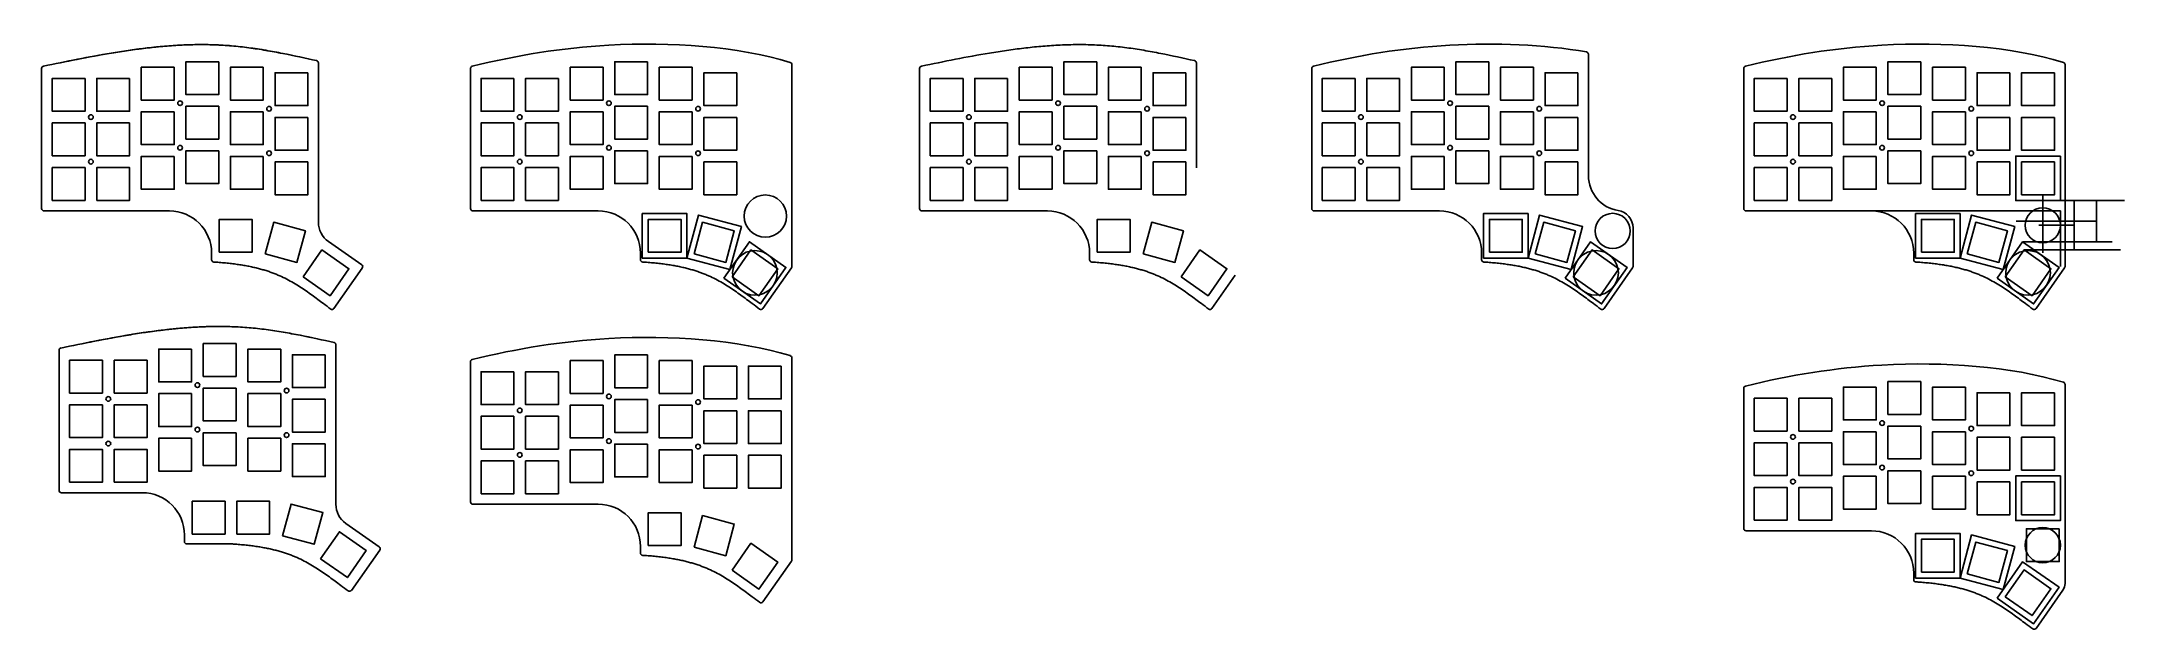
# Model space of a CAD drawing. Header units: millimetres. Extents: x -2 to 886, y -180 to 70.
import ezdxf

# ---------------------------------------------------------------- set-up
doc = ezdxf.new("R2010")
doc.units = ezdxf.units.MM

msp = doc.modelspace()

# ---------------------------------------------------------------- linework, layer by layer
for p, q in [((657.51, 13), (657.51, 64.79)), ((-2, -1), (-2, 58.74)), ((116, -6.87), (116, 61.12)), ((180.86, -1), (180.86, 58.74)), ((317.86, -6.87), (317.86, 60.38)), ((372.35, -1), (372.35, 58.74)), ((490.35, 16.32), (490.35, 61.12)), ((539.51, -1), (539.51, 58.74)), ((723.72, -1), (723.72, 58.74)), ((860.72, -25.68), (860.72, 60.38)), ((2.5, 16.5), (16.5, 16.5)), ((185.36, 16.5), (199.36, 16.5)), ((376.85, 16.5), (390.85, 16.5)), ((544.01, 16.5), (558.01, 16.5)), ((728.22, 16.5), (742.22, 16.5)), ((851.22, -19.82), (851.22, 4.88)), ((858.72, 2.38), (886, 2.38)), ((864.56, 2.38), (864.56, -18.65)), ((874.06, 2.38), (874.06, -15.16)), ((-1, -2), (52.47, -2)), ((181.86, -2), (235.33, -2)), ((317.86, -6.87), (317.86, -25.68)), ((373.35, -2), (426.81, -2)), ((540.51, -2), (593.98, -2)), ((724.72, -2), (778.18, -2)), ((778.18, -2), (858.72, -2)), ((874.06, -6.39), (839.89, -6.39)), ((864.56, -8.14), (849.48, -8.14)), ((858.72, -25.68), (858.72, -2)), ((120.26, -15.07), (134.47, -25.01)), ((676.51, -9.23), (676.51, -25.68)), ((842.64, -15.16), (880.74, -15.16)), ((70.47, -22.79), (70.47, -20)), ((134.71, -26.4), (122.62, -43.59)), ((253.33, -22.79), (253.33, -20)), ((317.68, -26.25), (305.48, -43.59)), ((444.81, -22.79), (444.81, -20)), ((611.98, -22.79), (611.98, -20)), ((676.33, -26.25), (664.14, -43.59)), ((796.18, -22.79), (796.18, -20)), ((843.25, -18.65), (884.35, -18.65)), ((860.54, -26.25), (848.34, -43.59)), ((506.95, -29.41), (496.97, -43.59)), ((5.43, -121.16), (5.43, -61.42)), ((123.43, -127.04), (123.43, -59.04)), ((180.86, -126.05), (180.86, -66.31)), ((317.86, -131.92), (317.86, -64.67)), ((723.72, -137.37), (723.72, -77.63)), ((860.72, -160.78), (860.72, -75.99)), ((9.93, -103.66), (23.93, -103.66)), ((185.36, -108.55), (199.36, -108.55)), ((6.43, -122.16), (40.89, -122.16)), ((728.22, -119.87), (742.22, -119.87)), ((181.86, -127.05), (235.33, -127.05)), ((317.86, -131.92), (317.86, -150.72)), ((58.89, -142.96), (58.89, -140.16)), ((127.69, -135.23), (141.9, -145.17)), ((724.72, -138.37), (778.18, -138.37)), ((78.83, -143.96), (59.89, -143.96)), ((142.14, -146.57), (130.05, -163.76)), ((253.33, -147.84), (253.33, -145.05)), ((317.68, -151.3), (305.48, -168.64)), ((796.18, -159.17), (796.18, -156.37)), ((859.81, -163.66), (848.34, -179.97))]:
    msp.add_line(p, q)
for points in [[(16.5, 54.5), (16.5, 40.5), (2.5, 40.5), (2.5, 54.5)], [(35.5, 54.5), (35.5, 40.5), (21.5, 40.5), (21.5, 54.5)], [(54.5, 59.25), (54.5, 45.25), (40.5, 45.25), (40.5, 59.25)], [(73.5, 61.62), (73.5, 47.63), (59.5, 47.63), (59.5, 61.62)], [(92.5, 59.25), (92.5, 45.25), (78.5, 45.25), (78.5, 59.25)], [(111.5, 56.88), (111.5, 42.88), (97.5, 42.88), (97.5, 56.88)], [(199.36, 54.5), (199.36, 40.5), (185.36, 40.5), (185.36, 54.5)], [(218.36, 54.5), (218.36, 40.5), (204.36, 40.5), (204.36, 54.5)], [(237.36, 59.25), (237.36, 45.25), (223.36, 45.25), (223.36, 59.25)], [(256.36, 61.62), (256.36, 47.63), (242.36, 47.63), (242.36, 61.62)], [(275.36, 59.25), (275.36, 45.25), (261.36, 45.25), (261.36, 59.25)], [(294.36, 56.88), (294.36, 42.88), (280.36, 42.88), (280.36, 56.88)], [(390.85, 54.5), (390.85, 40.5), (376.85, 40.5), (376.85, 54.5)], [(409.85, 54.5), (409.85, 40.5), (395.85, 40.5), (395.85, 54.5)], [(428.85, 59.25), (428.85, 45.25), (414.85, 45.25), (414.85, 59.25)], [(447.85, 61.62), (447.85, 47.63), (433.85, 47.63), (433.85, 61.62)], [(466.85, 59.25), (466.85, 45.25), (452.85, 45.25), (452.85, 59.25)], [(485.85, 56.88), (485.85, 42.88), (471.85, 42.88), (471.85, 56.88)], [(558.01, 54.5), (558.01, 40.5), (544.01, 40.5), (544.01, 54.5)], [(577.01, 54.5), (577.01, 40.5), (563.01, 40.5), (563.01, 54.5)], [(596.01, 59.25), (596.01, 45.25), (582.01, 45.25), (582.01, 59.25)], [(615.01, 61.62), (615.01, 47.63), (601.01, 47.63), (601.01, 61.62)], [(634.01, 59.25), (634.01, 45.25), (620.01, 45.25), (620.01, 59.25)], [(653.01, 56.88), (653.01, 42.88), (639.01, 42.88), (639.01, 56.88)], [(742.22, 54.5), (742.22, 40.5), (728.22, 40.5), (728.22, 54.5)], [(761.22, 54.5), (761.22, 40.5), (747.22, 40.5), (747.22, 54.5)], [(780.22, 59.25), (780.22, 45.25), (766.22, 45.25), (766.22, 59.25)], [(799.22, 61.62), (799.22, 47.63), (785.22, 47.63), (785.22, 61.62)], [(818.22, 59.25), (818.22, 45.25), (804.22, 45.25), (804.22, 59.25)], [(837.22, 56.88), (837.22, 42.88), (823.22, 42.88), (823.22, 56.88)], [(856.22, 56.88), (856.22, 42.88), (842.22, 42.88), (842.22, 56.88)], [(54.5, 40.25), (54.5, 26.25), (40.5, 26.25), (40.5, 40.25)], [(73.5, 42.62), (73.5, 28.63), (59.5, 28.63), (59.5, 42.62)], [(92.5, 40.25), (92.5, 26.25), (78.5, 26.25), (78.5, 40.25)], [(111.5, 37.88), (111.5, 23.88), (97.5, 23.88), (97.5, 37.88)], [(237.36, 40.25), (237.36, 26.25), (223.36, 26.25), (223.36, 40.25)], [(256.36, 42.62), (256.36, 28.63), (242.36, 28.63), (242.36, 42.62)], [(275.36, 40.25), (275.36, 26.25), (261.36, 26.25), (261.36, 40.25)], [(294.36, 37.88), (294.36, 23.88), (280.36, 23.88), (280.36, 37.88)], [(428.85, 40.25), (428.85, 26.25), (414.85, 26.25), (414.85, 40.25)], [(447.85, 42.62), (447.85, 28.63), (433.85, 28.63), (433.85, 42.62)], [(466.85, 40.25), (466.85, 26.25), (452.85, 26.25), (452.85, 40.25)], [(485.85, 37.88), (485.85, 23.88), (471.85, 23.88), (471.85, 37.88)], [(596.01, 40.25), (596.01, 26.25), (582.01, 26.25), (582.01, 40.25)], [(615.01, 42.62), (615.01, 28.63), (601.01, 28.63), (601.01, 42.62)], [(634.01, 40.25), (634.01, 26.25), (620.01, 26.25), (620.01, 40.25)], [(653.01, 37.88), (653.01, 23.88), (639.01, 23.88), (639.01, 37.88)], [(780.22, 40.25), (780.22, 26.25), (766.22, 26.25), (766.22, 40.25)], [(799.22, 42.62), (799.22, 28.63), (785.22, 28.63), (785.22, 42.62)], [(818.22, 40.25), (818.22, 26.25), (804.22, 26.25), (804.22, 40.25)], [(837.22, 37.88), (837.22, 23.88), (823.22, 23.88), (823.22, 37.88)], [(856.22, 37.88), (856.22, 23.88), (842.22, 23.88), (842.22, 37.88)], [(16.5, 35.5), (16.5, 21.5), (2.5, 21.5), (2.5, 35.5)], [(35.5, 35.5), (35.5, 21.5), (21.5, 21.5), (21.5, 35.5)], [(199.36, 35.5), (199.36, 21.5), (185.36, 21.5), (185.36, 35.5)], [(218.36, 35.5), (218.36, 21.5), (204.36, 21.5), (204.36, 35.5)], [(390.85, 35.5), (390.85, 21.5), (376.85, 21.5), (376.85, 35.5)], [(409.85, 35.5), (409.85, 21.5), (395.85, 21.5), (395.85, 35.5)], [(558.01, 35.5), (558.01, 21.5), (544.01, 21.5), (544.01, 35.5)], [(577.01, 35.5), (577.01, 21.5), (563.01, 21.5), (563.01, 35.5)], [(742.22, 35.5), (742.22, 21.5), (728.22, 21.5), (728.22, 35.5)], [(761.22, 35.5), (761.22, 21.5), (747.22, 21.5), (747.22, 35.5)], [(54.5, 21.25), (54.5, 7.25), (40.5, 7.25), (40.5, 21.25)], [(73.5, 23.63), (73.5, 9.63), (59.5, 9.63), (59.5, 23.63)], [(92.5, 21.25), (92.5, 7.25), (78.5, 7.25), (78.5, 21.25)], [(111.5, 18.88), (111.5, 4.88), (97.5, 4.88), (97.5, 18.88)], [(237.36, 21.25), (237.36, 7.25), (223.36, 7.25), (223.36, 21.25)], [(256.36, 23.63), (256.36, 9.63), (242.36, 9.63), (242.36, 23.63)], [(275.36, 21.25), (275.36, 7.25), (261.36, 7.25), (261.36, 21.25)], [(294.36, 18.88), (294.36, 4.88), (280.36, 4.88), (280.36, 18.88)], [(428.85, 21.25), (428.85, 7.25), (414.85, 7.25), (414.85, 21.25)], [(447.85, 23.63), (447.85, 9.63), (433.85, 9.63), (433.85, 23.63)], [(466.85, 21.25), (466.85, 7.25), (452.85, 7.25), (452.85, 21.25)], [(485.85, 18.88), (485.85, 4.88), (471.85, 4.88), (471.85, 18.88)], [(596.01, 21.25), (596.01, 7.25), (582.01, 7.25), (582.01, 21.25)], [(615.01, 23.63), (615.01, 9.63), (601.01, 9.63), (601.01, 23.63)], [(634.01, 21.25), (634.01, 7.25), (620.01, 7.25), (620.01, 21.25)], [(653.01, 18.88), (653.01, 4.88), (639.01, 4.88), (639.01, 18.88)], [(780.22, 21.25), (780.22, 7.25), (766.22, 7.25), (766.22, 21.25)], [(799.22, 23.63), (799.22, 9.63), (785.22, 9.63), (785.22, 23.63)], [(818.22, 21.25), (818.22, 7.25), (804.22, 7.25), (804.22, 21.25)], [(837.22, 18.88), (837.22, 4.88), (823.22, 4.88), (823.22, 18.88)], [(858.72, 21.38), (858.72, 2.38), (839.72, 2.38), (839.72, 21.38)], [(856.22, 18.88), (856.22, 4.88), (842.22, 4.88), (842.22, 18.88)], [(2.5, 2.5), (2.5, 16.5), (16.5, 16.5), (16.5, 2.5)], [(21.5, 2.5), (21.5, 16.5), (35.5, 16.5), (35.5, 2.5)], [(185.36, 2.5), (185.36, 16.5), (199.36, 16.5), (199.36, 2.5)], [(204.36, 2.5), (204.36, 16.5), (218.36, 16.5), (218.36, 2.5)], [(376.85, 2.5), (376.85, 16.5), (390.85, 16.5), (390.85, 2.5)], [(395.85, 2.5), (395.85, 16.5), (409.85, 16.5), (409.85, 2.5)], [(544.01, 2.5), (544.01, 16.5), (558.01, 16.5), (558.01, 2.5)], [(563.01, 2.5), (563.01, 16.5), (577.01, 16.5), (577.01, 2.5)], [(728.22, 2.5), (728.22, 16.5), (742.22, 16.5), (742.22, 2.5)], [(747.22, 2.5), (747.22, 16.5), (761.22, 16.5), (761.22, 2.5)], [(73.75, -19.62), (73.75, -5.62), (87.75, -5.62), (87.75, -19.62)], [(93.31, -20.36), (96.94, -6.83), (110.46, -10.46), (106.83, -23.98)], [(254.11, -22.13), (254.11, -3.12), (273.11, -3.12), (273.11, -22.13)], [(256.61, -19.62), (256.61, -5.62), (270.61, -5.62), (270.61, -19.62)], [(273.11, -22.13), (278.03, -3.77), (296.38, -8.69), (291.46, -27.04)], [(276.17, -20.36), (279.8, -6.83), (293.32, -10.46), (289.69, -23.98)], [(448.1, -19.62), (448.1, -5.62), (462.1, -5.62), (462.1, -19.62)], [(467.66, -20.36), (471.28, -6.83), (484.8, -10.46), (481.18, -23.98)], [(612.76, -22.13), (612.76, -3.12), (631.76, -3.12), (631.76, -22.13)], [(615.26, -19.62), (615.26, -5.62), (629.26, -5.62), (629.26, -19.62)], [(631.76, -22.13), (636.68, -3.77), (655.03, -8.69), (650.12, -27.04)], [(634.83, -20.36), (638.45, -6.83), (651.97, -10.46), (648.35, -23.98)], [(796.97, -22.13), (796.97, -3.12), (815.97, -3.12), (815.97, -22.13)], [(799.47, -19.62), (799.47, -5.62), (813.47, -5.62), (813.47, -19.62)], [(815.97, -22.13), (820.89, -3.77), (839.24, -8.69), (834.32, -27.04)], [(819.03, -20.36), (822.65, -6.83), (836.18, -10.46), (832.55, -23.98)], [(288.88, -30.73), (299.78, -15.16), (315.34, -26.06), (304.45, -41.63)], [(647.54, -30.73), (658.43, -15.16), (674, -26.06), (663.1, -41.63)], [(831.74, -30.73), (842.64, -15.16), (858.2, -26.06), (847.3, -41.63)], [(109.5, -30.11), (117.53, -18.65), (129, -26.68), (120.97, -38.14)], [(292.36, -30.11), (300.39, -18.65), (311.86, -26.68), (303.83, -38.14)], [(483.85, -30.11), (491.88, -18.65), (503.35, -26.68), (495.32, -38.14)], [(651.02, -30.11), (659.05, -18.65), (670.52, -26.68), (662.49, -38.14)], [(835.22, -30.11), (843.25, -18.65), (854.72, -26.68), (846.69, -38.14)], [(61.93, -60.91), (61.93, -74.91), (47.93, -74.91), (47.93, -60.91)], [(80.93, -58.54), (80.93, -72.54), (66.93, -72.54), (66.93, -58.54)], [(99.93, -60.91), (99.93, -74.91), (85.93, -74.91), (85.93, -60.91)], [(23.93, -65.66), (23.93, -79.66), (9.93, -79.66), (9.93, -65.66)], [(42.93, -65.66), (42.93, -79.66), (28.93, -79.66), (28.93, -65.66)], [(118.93, -63.29), (118.93, -77.29), (104.93, -77.29), (104.93, -63.29)], [(199.36, -70.55), (199.36, -84.55), (185.36, -84.55), (185.36, -70.55)], [(218.36, -70.55), (218.36, -84.55), (204.36, -84.55), (204.36, -70.55)], [(237.36, -65.8), (237.36, -79.8), (223.36, -79.8), (223.36, -65.8)], [(256.36, -63.42), (256.36, -77.42), (242.36, -77.42), (242.36, -63.42)], [(275.36, -65.8), (275.36, -79.8), (261.36, -79.8), (261.36, -65.8)], [(294.36, -68.17), (294.36, -82.17), (280.36, -82.17), (280.36, -68.17)], [(313.36, -68.17), (313.36, -82.17), (299.36, -82.17), (299.36, -68.17)], [(61.93, -79.91), (61.93, -93.91), (47.93, -93.91), (47.93, -79.91)], [(80.93, -77.54), (80.93, -91.54), (66.93, -91.54), (66.93, -77.54)], [(99.93, -79.91), (99.93, -93.91), (85.93, -93.91), (85.93, -79.91)], [(780.22, -77.12), (780.22, -91.12), (766.22, -91.12), (766.22, -77.12)], [(799.22, -74.75), (799.22, -88.75), (785.22, -88.75), (785.22, -74.75)], [(818.22, -77.12), (818.22, -91.12), (804.22, -91.12), (804.22, -77.12)], [(837.22, -79.5), (837.22, -93.5), (823.22, -93.5), (823.22, -79.5)], [(856.22, -79.5), (856.22, -93.5), (842.22, -93.5), (842.22, -79.5)], [(23.93, -84.66), (23.93, -98.66), (9.93, -98.66), (9.93, -84.66)], [(42.93, -84.66), (42.93, -98.66), (28.93, -98.66), (28.93, -84.66)], [(118.93, -82.29), (118.93, -96.29), (104.93, -96.29), (104.93, -82.29)], [(237.36, -84.8), (237.36, -98.8), (223.36, -98.8), (223.36, -84.8)], [(256.36, -82.42), (256.36, -96.42), (242.36, -96.42), (242.36, -82.42)], [(275.36, -84.8), (275.36, -98.8), (261.36, -98.8), (261.36, -84.8)], [(294.36, -87.17), (294.36, -101.17), (280.36, -101.17), (280.36, -87.17)], [(313.36, -87.17), (313.36, -101.17), (299.36, -101.17), (299.36, -87.17)], [(742.22, -81.87), (742.22, -95.87), (728.22, -95.87), (728.22, -81.87)], [(761.22, -81.87), (761.22, -95.87), (747.22, -95.87), (747.22, -81.87)], [(80.93, -96.54), (80.93, -110.54), (66.93, -110.54), (66.93, -96.54)], [(199.36, -89.55), (199.36, -103.55), (185.36, -103.55), (185.36, -89.55)], [(218.36, -89.55), (218.36, -103.55), (204.36, -103.55), (204.36, -89.55)], [(780.22, -96.12), (780.22, -110.12), (766.22, -110.12), (766.22, -96.12)], [(799.22, -93.75), (799.22, -107.75), (785.22, -107.75), (785.22, -93.75)], [(818.22, -96.12), (818.22, -110.12), (804.22, -110.12), (804.22, -96.12)], [(9.93, -117.66), (9.93, -103.66), (23.93, -103.66), (23.93, -117.66)], [(28.93, -117.66), (28.93, -103.66), (42.93, -103.66), (42.93, -117.66)], [(61.93, -98.91), (61.93, -112.91), (47.93, -112.91), (47.93, -98.91)], [(99.93, -98.91), (99.93, -112.91), (85.93, -112.91), (85.93, -98.91)], [(118.93, -101.29), (118.93, -115.29), (104.93, -115.29), (104.93, -101.29)], [(237.36, -103.8), (237.36, -117.8), (223.36, -117.8), (223.36, -103.8)], [(256.36, -101.42), (256.36, -115.42), (242.36, -115.42), (242.36, -101.42)], [(275.36, -103.8), (275.36, -117.8), (261.36, -117.8), (261.36, -103.8)], [(294.36, -106.17), (294.36, -120.17), (280.36, -120.17), (280.36, -106.17)], [(313.36, -106.17), (313.36, -120.17), (299.36, -120.17), (299.36, -106.17)], [(742.22, -100.87), (742.22, -114.87), (728.22, -114.87), (728.22, -100.87)], [(761.22, -100.87), (761.22, -114.87), (747.22, -114.87), (747.22, -100.87)], [(837.22, -98.5), (837.22, -112.5), (823.22, -112.5), (823.22, -98.5)], [(856.22, -98.5), (856.22, -112.5), (842.22, -112.5), (842.22, -98.5)], [(185.36, -122.55), (185.36, -108.55), (199.36, -108.55), (199.36, -122.55)], [(204.36, -122.55), (204.36, -108.55), (218.36, -108.55), (218.36, -122.55)], [(780.22, -115.12), (780.22, -129.12), (766.22, -129.12), (766.22, -115.12)], [(799.22, -112.75), (799.22, -126.75), (785.22, -126.75), (785.22, -112.75)], [(818.22, -115.12), (818.22, -129.12), (804.22, -129.12), (804.22, -115.12)], [(858.72, -115), (858.72, -134), (839.72, -134), (839.72, -115)], [(728.22, -133.87), (728.22, -119.87), (742.22, -119.87), (742.22, -133.87)], [(747.22, -133.87), (747.22, -119.87), (761.22, -119.87), (761.22, -133.87)], [(837.22, -117.5), (837.22, -131.5), (823.22, -131.5), (823.22, -117.5)], [(856.22, -117.5), (856.22, -131.5), (842.22, -131.5), (842.22, -117.5)], [(62.18, -139.79), (62.18, -125.79), (76.18, -125.79), (76.18, -139.79)], [(81.18, -139.79), (81.18, -125.79), (95.18, -125.79), (95.18, -139.79)], [(100.74, -140.52), (104.36, -127), (117.89, -130.62), (114.26, -144.14)], [(256.61, -144.67), (256.61, -130.67), (270.61, -130.67), (270.61, -144.67)], [(276.17, -145.4), (279.8, -131.88), (293.32, -135.51), (289.69, -149.03)], [(116.93, -150.28), (124.96, -138.81), (136.43, -146.84), (128.4, -158.31)], [(796.97, -158.5), (796.97, -139.5), (815.97, -139.5), (815.97, -158.5)], [(799.47, -156), (799.47, -142), (813.47, -142), (813.47, -156)], [(815.97, -158.5), (820.89, -140.15), (839.24, -145.06), (834.32, -163.42)], [(858.22, -137.51), (858.22, -151.51), (844.22, -151.51), (844.22, -137.51)], [(292.36, -155.16), (300.39, -143.69), (311.86, -151.72), (303.83, -163.19)], [(819.03, -156.73), (822.65, -143.21), (836.18, -146.83), (832.55, -160.35)], [(831.74, -167.1), (842.64, -151.54), (858.2, -162.44), (847.3, -178)], [(835.22, -166.49), (843.25, -155.02), (854.72, -163.05), (846.69, -174.52)]]:
    msp.add_lwpolyline(points, close=True)
for centre, radius in [((57, 43.94), 1), ((239.86, 43.94), 1), ((431.35, 43.94), 1), ((598.51, 43.94), 1), ((782.72, 43.94), 1), ((19, 38), 1), ((95, 41.56), 1), ((201.86, 38), 1), ((277.86, 41.56), 1), ((393.35, 38), 1), ((469.35, 41.56), 1), ((560.51, 38), 1), ((636.51, 41.56), 1), ((744.72, 38), 1), ((820.72, 41.56), 1), ((19, 19), 1), ((57, 24.94), 1), ((95, 22.56), 1), ((201.86, 19), 1), ((239.86, 24.94), 1), ((277.86, 22.56), 1), ((393.35, 19), 1), ((431.35, 24.94), 1), ((469.35, 22.56), 1), ((560.51, 19), 1), ((598.51, 24.94), 1), ((636.51, 22.56), 1), ((744.72, 19), 1), ((782.72, 24.94), 1), ((820.72, 22.56), 1), ((306.55, -4.22), 9.01), ((667.86, -10.52), 7.5), ((851.22, -8.14), 7.5), ((302.11, -28.4), 9.5), ((660.77, -28.4), 9.5), ((844.97, -28.4), 9.5), ((64.43, -76.23), 1), ((102.43, -78.6), 1), ((26.43, -82.16), 1), ((201.86, -87.05), 1), ((239.86, -81.11), 1), ((277.86, -83.49), 1), ((64.43, -95.23), 1), ((102.43, -97.6), 1), ((744.72, -98.37), 1), ((782.72, -92.44), 1), ((820.72, -94.81), 1), ((26.43, -101.16), 1), ((201.86, -106.05), 1), ((239.86, -100.11), 1), ((277.86, -102.49), 1), ((782.72, -111.44), 1), ((820.72, -113.81), 1), ((744.72, -117.37), 1), ((851.22, -144.51), 7.5)]:
    msp.add_circle(centre, radius)
for centre, radius, start, end in [((656.51, 64.79), 1, 0, 80.16748), ((-1.01, 58.75), 0.989, 101.4165, 180.22609), ((115.01, 61.12), 0.991, 359.8222, 77.78644), ((181.86, 58.74), 1, 103.76817, 180), ((316.86, 60.38), 1, 0, 73.24845), ((373.33, 58.75), 0.989, 101.4165, 180.22609), ((489.35, 61.12), 0.991, 359.8222, 77.78644), ((540.51, 58.74), 1, 103.76817, 180), ((724.72, 58.74), 1, 103.76817, 180), ((859.72, 60.38), 1, 0, 73.24845), ((672.51, 13), 15, 180, 261.05098), ((-1, -1), 1, 180, 270), ((52.47, -20), 18, 0, 90), ((126, -6.87), 10, 180, 235), ((181.86, -1), 1, 180, 270), ((235.33, -20), 18, 0, 90), ((373.35, -1), 1, 180, 270), ((426.81, -20), 18, 0, 90), ((540.51, -1), 1, 180, 270), ((593.98, -20), 18, 0, 90), ((669.01, -9.23), 7.5, 0, 81.05098), ((724.72, -1), 1, 180, 270), ((778.18, -20), 18, 0, 90), ((71.47, -22.8), 1, 179.94835, 266.62869), ((133.89, -25.83), 1, 324.88619, 55), ((254.32, -22.8), 1, 179.94835, 266.62869), ((316.86, -25.68), 1, 324.88619, 0), ((445.81, -22.8), 1, 179.94835, 266.62869), ((612.98, -22.8), 1, 179.94835, 266.62869), ((675.51, -25.68), 1, 324.88619, 0), ((797.18, -22.8), 1, 179.94835, 266.62869), ((859.72, -25.68), 1, 324.88619, 0), ((121.82, -43.04), 0.975, 233.4429, 325.49041), ((304.68, -43.04), 0.975, 233.4429, 325.49041), ((496.17, -43.04), 0.975, 233.4429, 325.49041), ((663.34, -43.04), 0.975, 233.4429, 325.49041), ((847.54, -43.04), 0.975, 233.4429, 325.49041), ((6.42, -61.41), 0.989, 101.4165, 180.22609), ((122.44, -59.04), 0.991, 359.8222, 77.78644), ((181.86, -66.31), 1, 103.76817, 180), ((316.86, -64.67), 1, 0, 73.24845), ((724.72, -77.63), 1, 103.76817, 180), ((859.72, -75.99), 1, 0, 73.24845), ((6.43, -121.16), 1, 180, 270), ((40.89, -140.16), 18, 0, 90), ((133.43, -127.04), 10, 180, 235), ((181.86, -126.05), 1, 180, 270), ((235.33, -145.05), 18, 0, 90), ((724.72, -137.37), 1, 180, 270), ((778.18, -156.37), 18, 0, 90), ((59.89, -142.96), 1, 180, 270), ((141.32, -145.99), 1, 324.88619, 55), ((254.32, -147.84), 1, 179.94835, 266.62869), ((316.86, -150.72), 1, 324.88619, 0), ((797.18, -159.17), 1, 179.94835, 266.62869), ((129.25, -163.2), 0.975, 233.4429, 325.49041), ((304.68, -168.09), 0.975, 233.4429, 325.49041), ((855.72, -160.78), 5, 324.88619, 0), ((847.54, -179.41), 0.975, 233.4429, 325.49041)]:
    msp.add_arc(centre, radius, start, end)
at = {"start_tangent": (0.979437, 0.20175), "end_tangent": (0.976725, -0.214496)}
for points in [[(-1.21, 59.72), (13.28, 62.65), (27.8, 65.29), (35.08, 66.43), (42.37, 67.39), (49.69, 68.15), (57.01, 68.66), (64.35, 68.9), (71.68, 68.81), (78.99, 68.38), (86.27, 67.57), (93.53, 66.47), (100.77, 65.14), (115.22, 62.09)], [(-1.21, 59.72), (13.14, 62.62), (27.57, 65.25), (34.83, 66.39), (42.12, 67.36), (49.45, 68.13), (56.81, 68.65), (64.19, 68.9), (71.59, 68.82), (78.99, 68.38), (86.34, 67.56), (93.64, 66.45), (100.88, 65.12), (115.22, 62.09)], [(-1.21, 59.72), (13.14, 62.62), (27.57, 65.25), (34.83, 66.39), (42.12, 67.36), (49.45, 68.13), (56.81, 68.65), (64.19, 68.9), (71.59, 68.82), (78.99, 68.38), (86.34, 67.56), (93.64, 66.45), (100.88, 65.12), (115.22, 62.09)], [(373.14, 59.72), (387.63, 62.65), (402.14, 65.29), (409.42, 66.43), (416.72, 67.39), (424.03, 68.15), (431.36, 68.66), (438.69, 68.9), (446.02, 68.81), (453.33, 68.38), (460.62, 67.57), (467.88, 66.47), (475.12, 65.14), (489.56, 62.09)], [(6.22, -60.45), (20.71, -57.52), (35.23, -54.87), (42.51, -53.74), (49.8, -52.77), (57.12, -52.01), (64.44, -51.5), (71.78, -51.26), (79.11, -51.35), (86.42, -51.79), (93.7, -52.59), (100.96, -53.69), (108.2, -55.02), (122.65, -58.07)], [(6.22, -60.45), (20.57, -57.55), (35, -54.91), (42.26, -53.77), (49.55, -52.8), (56.88, -52.03), (64.24, -51.51), (71.62, -51.27), (79.02, -51.35), (86.42, -51.79), (93.77, -52.6), (101.07, -53.71), (108.3, -55.04), (122.65, -58.07)], [(6.22, -60.45), (20.57, -57.55), (35, -54.91), (42.26, -53.77), (49.55, -52.8), (56.88, -52.03), (64.24, -51.51), (71.62, -51.27), (79.02, -51.35), (86.42, -51.79), (93.77, -52.6), (101.07, -53.71), (108.3, -55.04), (122.65, -58.07)]]:
    msp.add_spline(points, degree=3, dxfattribs=at)
for points, knots in [([(181.62, 59.71), (200.57, 64.35), (244.9, 71.7), (294.53, 68.14), (317.15, 61.34)], [46.027962, 46.027962, 46.027962, 46.027962, 104.878515, 182.496729, 182.496729, 182.496729, 182.496729]), ([(540.28, 59.71), (559.22, 64.35), (596.84, 70.58), (638.28, 68.97), (656.69, 65.78)], [46.027962, 46.027962, 46.027962, 46.027962, 104.878515, 161.832663, 161.832663, 161.832663, 161.832663]), ([(724.48, 59.71), (743.43, 64.35), (787.76, 71.7), (837.39, 68.14), (860.01, 61.34)], [46.027962, 46.027962, 46.027962, 46.027962, 104.878515, 182.496729, 182.496729, 182.496729, 182.496729]), ([(71.41, -23.79), (71.72, -23.81), (72.96, -23.89), (75.06, -24.06), (77.67, -24.31), (80.15, -24.6), (82.51, -24.93), (84.75, -25.3), (86.9, -25.71), (88.94, -26.16), (90.89, -26.64), (92.76, -27.17), (94.54, -27.73), (96.26, -28.34), (97.91, -28.98), (100.01, -29.87), (102.53, -31.07), (105.4, -32.66), (108.13, -34.34), (110.74, -36.09), (114.08, -38.47), (117.54, -41.08), (120.2, -43.06), (121.24, -43.82)], [1.934065, 1.934065, 1.934065, 1.934065, 2.890518, 5.640183, 8.257717, 10.751879, 13.131436, 15.405142, 17.581696, 19.669703, 21.677629, 23.613751, 25.486123, 27.302539, 29.070515, 30.797289, 34.154533, 37.423652, 40.625857, 43.770548, 46.864366, 52.91598, 56.794192, 56.794192, 56.794192, 56.794192]), ([(254.27, -23.79), (254.58, -23.81), (255.82, -23.89), (257.92, -24.06), (260.53, -24.31), (263.01, -24.6), (265.37, -24.93), (267.61, -25.3), (269.76, -25.71), (271.8, -26.16), (273.75, -26.64), (275.61, -27.17), (277.4, -27.73), (279.12, -28.34), (280.77, -28.98), (282.87, -29.87), (285.39, -31.07), (288.26, -32.66), (290.99, -34.34), (293.6, -36.09), (296.94, -38.47), (300.4, -41.08), (303.06, -43.06), (304.1, -43.82)], [1.934065, 1.934065, 1.934065, 1.934065, 2.890518, 5.640183, 8.257717, 10.751879, 13.131436, 15.405142, 17.581696, 19.669703, 21.677629, 23.613751, 25.486123, 27.302539, 29.070515, 30.797289, 34.154533, 37.423652, 40.625857, 43.770548, 46.864366, 52.91598, 56.794192, 56.794192, 56.794192, 56.794192]), ([(445.75, -23.79), (446.07, -23.81), (447.3, -23.89), (449.4, -24.06), (452.01, -24.31), (454.49, -24.6), (456.85, -24.93), (459.1, -25.3), (461.24, -25.71), (463.28, -26.16), (465.23, -26.64), (467.1, -27.17), (468.89, -27.73), (470.61, -28.34), (472.26, -28.98), (474.36, -29.87), (476.87, -31.07), (479.74, -32.66), (482.47, -34.34), (485.09, -36.09), (488.42, -38.47), (491.89, -41.08), (494.54, -43.06), (495.59, -43.82)], [1.934065, 1.934065, 1.934065, 1.934065, 2.890518, 5.640183, 8.257717, 10.751879, 13.131436, 15.405142, 17.581696, 19.669703, 21.677629, 23.613751, 25.486123, 27.302539, 29.070515, 30.797289, 34.154533, 37.423652, 40.625857, 43.770548, 46.864366, 52.91598, 56.794192, 56.794192, 56.794192, 56.794192]), ([(612.92, -23.79), (613.24, -23.81), (614.47, -23.89), (616.57, -24.06), (619.18, -24.31), (621.66, -24.6), (624.02, -24.93), (626.27, -25.3), (628.41, -25.71), (630.45, -26.16), (632.4, -26.64), (634.27, -27.17), (636.06, -27.73), (637.77, -28.34), (639.43, -28.98), (641.53, -29.87), (644.04, -31.07), (646.91, -32.66), (649.64, -34.34), (652.26, -36.09), (655.59, -38.47), (659.06, -41.08), (661.71, -43.06), (662.75, -43.82)], [1.934065, 1.934065, 1.934065, 1.934065, 2.890518, 5.640183, 8.257717, 10.751879, 13.131436, 15.405142, 17.581696, 19.669703, 21.677629, 23.613751, 25.486123, 27.302539, 29.070515, 30.797289, 34.154533, 37.423652, 40.625857, 43.770548, 46.864366, 52.91598, 56.794192, 56.794192, 56.794192, 56.794192]), ([(797.13, -23.79), (797.44, -23.81), (798.68, -23.89), (800.78, -24.06), (803.39, -24.31), (805.87, -24.6), (808.23, -24.93), (810.47, -25.3), (812.61, -25.71), (814.66, -26.16), (816.61, -26.64), (818.47, -27.17), (820.26, -27.73), (821.98, -28.34), (823.63, -28.98), (825.73, -29.87), (828.25, -31.07), (831.12, -32.66), (833.85, -34.34), (836.46, -36.09), (839.8, -38.47), (843.26, -41.08), (845.92, -43.06), (846.96, -43.82)], [1.934065, 1.934065, 1.934065, 1.934065, 2.890518, 5.640183, 8.257717, 10.751879, 13.131436, 15.405142, 17.581696, 19.669703, 21.677629, 23.613751, 25.486123, 27.302539, 29.070515, 30.797289, 34.154533, 37.423652, 40.625857, 43.770548, 46.864366, 52.91598, 56.794192, 56.794192, 56.794192, 56.794192]), ([(181.62, -65.34), (200.57, -60.7), (244.9, -53.35), (294.53, -56.9), (317.15, -63.71)], [46.027962, 46.027962, 46.027962, 46.027962, 104.878515, 182.496729, 182.496729, 182.496729, 182.496729]), ([(724.48, -76.66), (743.43, -72.02), (787.76, -64.68), (837.39, -68.23), (860.01, -75.04)], [46.027962, 46.027962, 46.027962, 46.027962, 104.878515, 182.496729, 182.496729, 182.496729, 182.496729]), ([(78.83, -143.96), (78.83, -143.96), (78.83, -143.96), (78.83, -143.96), (79.15, -143.98), (80.39, -144.06), (82.49, -144.22), (85.1, -144.47), (87.58, -144.76), (89.94, -145.09), (92.18, -145.46), (94.32, -145.87), (96.37, -146.32), (98.32, -146.81), (100.18, -147.33), (101.97, -147.9), (103.69, -148.5), (105.34, -149.14), (107.44, -150.03), (109.95, -151.24), (112.82, -152.82), (115.55, -154.5), (118.17, -156.25), (121.51, -158.63), (124.97, -161.24), (127.62, -163.22), (128.67, -163.99)], [1.930553, 1.930553, 1.930553, 1.930553, 1.934065, 1.934065, 1.934065, 2.890518, 5.640183, 8.257717, 10.751879, 13.131436, 15.405142, 17.581696, 19.669703, 21.677629, 23.613751, 25.486123, 27.302539, 29.070515, 30.797289, 34.154533, 37.423652, 40.625857, 43.770548, 46.864366, 52.91598, 56.794192, 56.794192, 56.794192, 56.794192]), ([(254.27, -148.84), (254.58, -148.86), (255.82, -148.94), (257.92, -149.1), (260.53, -149.35), (263.01, -149.65), (265.37, -149.98), (267.61, -150.35), (269.76, -150.75), (271.8, -151.2), (273.75, -151.69), (275.61, -152.22), (277.4, -152.78), (279.12, -153.38), (280.77, -154.02), (282.87, -154.92), (285.39, -156.12), (288.26, -157.7), (290.99, -159.38), (293.6, -161.14), (296.94, -163.51), (300.4, -166.13), (303.06, -168.11), (304.1, -168.87)], [1.934065, 1.934065, 1.934065, 1.934065, 2.890518, 5.640183, 8.257717, 10.751879, 13.131436, 15.405142, 17.581696, 19.669703, 21.677629, 23.613751, 25.486123, 27.302539, 29.070515, 30.797289, 34.154533, 37.423652, 40.625857, 43.770548, 46.864366, 52.91598, 56.794192, 56.794192, 56.794192, 56.794192]), ([(797.13, -160.17), (797.44, -160.19), (798.68, -160.27), (800.78, -160.43), (803.39, -160.68), (805.87, -160.97), (808.23, -161.3), (810.47, -161.67), (812.61, -162.08), (814.66, -162.53), (816.61, -163.02), (818.47, -163.54), (820.26, -164.11), (821.98, -164.71), (823.63, -165.35), (825.73, -166.24), (828.25, -167.45), (831.12, -169.03), (833.85, -170.71), (836.46, -172.46), (839.8, -174.84), (843.26, -177.45), (845.92, -179.43), (846.96, -180.2)], [1.934065, 1.934065, 1.934065, 1.934065, 2.890518, 5.640183, 8.257717, 10.751879, 13.131436, 15.405142, 17.581696, 19.669703, 21.677629, 23.613751, 25.486123, 27.302539, 29.070515, 30.797289, 34.154533, 37.423652, 40.625857, 43.770548, 46.864366, 52.91598, 56.794192, 56.794192, 56.794192, 56.794192])]:
    msp.add_open_spline(points, degree=3, knots=knots)

doc.saveas('drawing.dxf')
